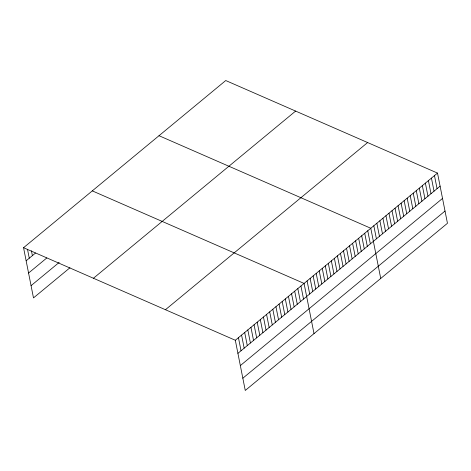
<?xml version="1.0" encoding="UTF-8"?>
<svg xmlns="http://www.w3.org/2000/svg" width="471" height="471" viewBox="0 0 471 471"><rect width="100%" height="100%" fill="white"/><g stroke="black" fill="none" stroke-linecap="round" stroke-linejoin="round"><path stroke-width="0.71" d="M23.55 247.711L225.739 80.541L437.512 173.093L447.45 223.289L245.261 390.459L235.323 340.262L23.55 247.711L33.488 297.907L69.944 267.764M26.14 260.787L35.513 253.039M28.566 273.039L46.794 257.967M31.062 285.656L59.187 262.406M93.435 278.255L295.623 111.079M165.439 309.724L367.627 142.548M235.323 340.262L437.512 173.093M237.914 353.344L440.102 186.169M240.34 365.59L442.528 198.421M242.836 378.213L445.024 211.037M159.015 135.707L370.789 228.258L380.727 278.455M92.292 190.873L304.066 283.424L314.01 333.621M434.48 175.601L437.07 188.677M431.448 178.109L434.032 191.185M428.41 180.617L431 193.693M425.378 183.125L427.968 196.201M422.346 185.633L424.936 198.709M419.314 188.141L421.904 201.217M416.282 190.649L418.872 203.725M413.25 193.151L415.84 206.233M410.217 195.659L412.808 208.741M407.185 198.167L409.77 211.249M404.147 200.675L406.738 213.752M401.115 203.184L403.706 216.26M398.083 205.692L400.674 218.768M395.051 208.2L397.642 221.276M392.019 210.708L394.61 223.784M388.987 213.216L391.578 226.292M385.955 215.724L388.546 228.8M382.923 218.232L385.508 231.308M379.885 220.74L382.476 233.816M376.853 223.242L379.443 236.324M373.821 225.75L376.411 238.832M367.757 230.766L370.347 243.843M364.725 233.275L367.315 246.351M361.693 235.783L364.283 248.859M358.661 238.291L361.245 251.367M355.623 240.799L358.213 253.875M352.591 243.307L355.181 256.383M349.559 245.815L352.149 258.891M346.526 248.323L349.117 261.399M343.494 250.831L346.085 263.907M340.462 253.333L343.053 266.415M337.43 255.841L340.021 268.923M334.398 258.349L336.983 271.431M331.36 260.857L333.951 273.934M328.328 263.366L330.919 276.442M325.296 265.874L327.887 278.95M322.264 268.382L324.855 281.458M319.232 270.89L321.823 283.966M316.2 273.398L318.79 286.474M313.168 275.906L315.758 288.982M310.136 278.414L312.72 291.49M307.098 280.916L309.688 293.998M300.945 286.009L303.53 299.085M297.819 288.593L300.41 301.67M294.693 291.178L297.283 304.254M291.567 293.763L294.157 306.839M288.446 296.347L291.037 309.423M285.32 298.926L287.911 312.008M282.194 301.511L284.784 314.587M279.067 304.095L281.658 317.171M275.947 306.68L278.538 319.756M272.821 309.264L275.411 322.341M269.695 311.843L272.285 324.925M266.574 314.428L269.159 327.51M263.448 317.012L266.038 330.089M260.322 319.597L262.912 332.673M257.195 322.182L259.786 335.258M254.075 324.766L256.66 337.842M250.949 327.345L253.539 340.427M247.823 329.93L250.413 343.006M244.696 332.514L247.287 345.59M241.576 335.099L244.161 348.175M238.45 337.683L241.04 350.76M31.433 250.802L32.387 255.623M27.495 249.259L29.267 258.202"/></g></svg>
